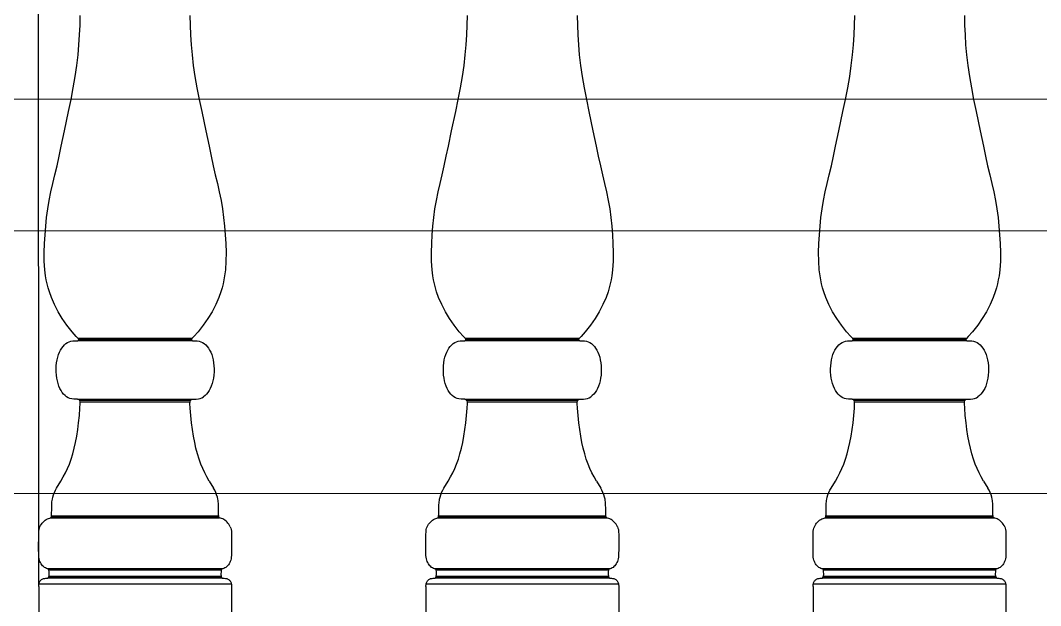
# Model space of a CAD drawing. Header units: inches. Extents: x 37.8 to 126.9, y 5.9 to 51.9.
# Drawn here: x 111.828 to 112.409, y 24.718 to 25.052 of the extents above; entities that cross this region are included whole.
import ezdxf

# ---------------------------------------------------------------- set-up
doc = ezdxf.new("R2010")
doc.units = ezdxf.units.IN
doc.header["$MEASUREMENT"] = 0
doc.layers.add('LAYER1', color=8, linetype='Continuous', lineweight=9)

msp = doc.modelspace()

# ---------------------------------------------------------------- hatches: boundary and pattern name
at = {"layer": 'LAYER1', "true_color": 0xc2b093}
h = msp.add_hatch(dxfattribs=at)
h.set_pattern_fill('ANSI32', color=253, scale=0.6, angle=135)
h.set_pattern_definition([(180, (290.93332, 359.28142), (-1e-17, -0.225), []), (180, (290.85832, 359.35642), (-1e-17, -0.225), [])])
h.paths.add_polyline_path([(106.05653, 37.34228), (106.05653, 37.54228), (106.05653, 37.59228), (106.05653, 37.99228), (106.05653, 38.04228), (106.05653, 38.44228), (106.05653, 38.49228), (106.05653, 38.84228), (107.05653, 38.84228), (107.05653, 38.49228), (107.05653, 38.44228), (107.05653, 38.04228), (107.05653, 37.99228), (107.05653, 37.59228), (107.05653, 37.54228), (107.05653, 37.34228)], flags=16)
h.paths.add_polyline_path([(107.99803, 37.34228), (107.99803, 37.54228), (107.99803, 37.59228), (107.99803, 37.99228), (107.99803, 38.04228), (107.99803, 38.44228), (107.99803, 38.49228), (107.99803, 38.84228), (108.99803, 38.84228), (108.99803, 38.49228), (108.99803, 38.44228), (108.99803, 38.04228), (108.99803, 37.99228), (108.99803, 37.59228), (108.99803, 37.54228), (108.99803, 37.34228)], flags=16)
h.paths.add_polyline_path([(116.59064, 26.14228), (116.59064, 26.94228), (117.19803, 26.94228), (117.19803, 26.14228)])
h.paths.add_polyline_path([(117.39803, 37.34228), (109.19803, 37.34228), (109.19803, 40.69228), (109.19803, 40.99228), (104.09803, 40.99228), (104.09803, 37.34228), (102.15807, 37.34228), (102.15807, 20.54228), (107.51799, 20.54228), (107.51799, 22.74228), (108.71799, 22.74228), (108.71799, 20.54228), (108.91799, 20.54228), (108.91799, 22.74228), (112.11799, 22.74228), (112.11799, 20.54228), (117.39803, 20.54228)])

# ---------------------------------------------------------------- linework, layer by layer
for p, q in [((111.83805, 24.75774), (111.83803, 25.24626)), ((111.86162, 25.04885), (111.86176, 25.05437)), ((111.9243, 25.05437), (111.92443, 25.04885)), ((112.08239, 25.04885), (112.08253, 25.05437)), ((112.14507, 25.05437), (112.1452, 25.04885)), ((112.30316, 25.04885), (112.3033, 25.05437)), ((112.36584, 25.05437), (112.36597, 25.04885)), ((111.8614, 25.04331), (111.86162, 25.04885)), ((111.92443, 25.04885), (111.92466, 25.04331)), ((112.08217, 25.04331), (112.08239, 25.04885)), ((112.1452, 25.04885), (112.14543, 25.04331)), ((112.30293, 25.04331), (112.30316, 25.04885)), ((112.36597, 25.04885), (112.3662, 25.04331)), ((111.86104, 25.03768), (111.8614, 25.04331)), ((111.92466, 25.04331), (111.92501, 25.03768)), ((112.08181, 25.03768), (112.08217, 25.04331)), ((112.14543, 25.04331), (112.14578, 25.03768)), ((112.30258, 25.03768), (112.30293, 25.04331)), ((112.3662, 25.04331), (112.36655, 25.03768)), ((111.86054, 25.03191), (111.86104, 25.03768)), ((111.92501, 25.03768), (111.92552, 25.03191)), ((112.08131, 25.03191), (112.08181, 25.03768)), ((112.14578, 25.03768), (112.14629, 25.03191)), ((112.30208, 25.03191), (112.30258, 25.03768)), ((112.36655, 25.03768), (112.36706, 25.03191)), ((111.85985, 25.02592), (111.86054, 25.03191)), ((111.92552, 25.03191), (111.92621, 25.02592)), ((112.08061, 25.02592), (112.08131, 25.03191)), ((112.14629, 25.03191), (112.14698, 25.02592)), ((112.30138, 25.02592), (112.30208, 25.03191)), ((112.36706, 25.03191), (112.36775, 25.02592)), ((111.85892, 25.01965), (111.85985, 25.02592)), ((111.92621, 25.02592), (111.92713, 25.01965)), ((112.07969, 25.01965), (112.08061, 25.02592)), ((112.14698, 25.02592), (112.1479, 25.01965)), ((112.30046, 25.01965), (112.30138, 25.02592)), ((112.36775, 25.02592), (112.36867, 25.01965)), ((111.85779, 25.01314), (111.85892, 25.01965)), ((111.92713, 25.01965), (111.92827, 25.01314)), ((112.07856, 25.01314), (112.07969, 25.01965)), ((112.1479, 25.01965), (112.14904, 25.01314)), ((112.29933, 25.01314), (112.30046, 25.01965)), ((112.36867, 25.01965), (112.36981, 25.01314)), ((111.8565, 25.00648), (111.85779, 25.01314)), ((111.92827, 25.01314), (111.92956, 25.00648)), ((112.07727, 25.00648), (112.07856, 25.01314)), ((112.14904, 25.01314), (112.15033, 25.00648)), ((112.29804, 25.00648), (112.29933, 25.01314)), ((112.36981, 25.01314), (112.3711, 25.00648)), ((111.85507, 24.99956), (111.8565, 25.00648)), ((111.92956, 25.00648), (111.93099, 24.99956)), ((112.07584, 24.99956), (112.07727, 25.00648)), ((112.15033, 25.00648), (112.15176, 24.99956)), ((112.29661, 24.99956), (112.29804, 25.00648)), ((112.3711, 25.00648), (112.37253, 24.99956)), ((111.85274, 24.98865), (111.85507, 24.99956)), ((111.93099, 24.99956), (111.93332, 24.98865)), ((112.07351, 24.98865), (112.07584, 24.99956)), ((112.15176, 24.99956), (112.15409, 24.98865)), ((112.29428, 24.98865), (112.29661, 24.99956)), ((112.37253, 24.99956), (112.37486, 24.98865)), ((111.85088, 24.97987), (111.85274, 24.98865)), ((111.93332, 24.98865), (111.93517, 24.97987)), ((112.07165, 24.97987), (112.07351, 24.98865)), ((112.15409, 24.98865), (112.15594, 24.97987)), ((112.29242, 24.97987), (112.29428, 24.98865)), ((112.37486, 24.98865), (112.37671, 24.97987)), ((111.84969, 24.97412), (111.85088, 24.97987)), ((111.93517, 24.97987), (111.93637, 24.97412)), ((112.07046, 24.97412), (112.07165, 24.97987)), ((112.15594, 24.97987), (112.15714, 24.97412)), ((112.29122, 24.97412), (112.29242, 24.97987)), ((112.37671, 24.97987), (112.37791, 24.97412)), ((111.8485, 24.96869), (111.84969, 24.97412)), ((111.93637, 24.97412), (111.93756, 24.96869)), ((112.06927, 24.96869), (112.07046, 24.97412)), ((112.15714, 24.97412), (112.15833, 24.96869)), ((112.29004, 24.96869), (112.29122, 24.97412)), ((112.37791, 24.97412), (112.37909, 24.96869)), ((111.8473, 24.96352), (111.8485, 24.96869)), ((111.93756, 24.96869), (111.93876, 24.96352)), ((112.06807, 24.96352), (112.06927, 24.96869)), ((112.15833, 24.96869), (112.15953, 24.96352)), ((112.28884, 24.96352), (112.29004, 24.96869)), ((112.37909, 24.96869), (112.3803, 24.96352)), ((111.84612, 24.95853), (111.8473, 24.96352)), ((111.93876, 24.96352), (111.93994, 24.95853)), ((112.06689, 24.95853), (112.06807, 24.96352)), ((112.15953, 24.96352), (112.1607, 24.95853)), ((112.28766, 24.95853), (112.28884, 24.96352)), ((112.3803, 24.96352), (112.38147, 24.95853)), ((111.84402, 24.94887), (111.84501, 24.95367)), ((111.84501, 24.95367), (111.84612, 24.95853)), ((111.93994, 24.95853), (111.94104, 24.95367)), ((111.94104, 24.95367), (111.94204, 24.94887)), ((112.06479, 24.94887), (112.06578, 24.95367)), ((112.06578, 24.95367), (112.06689, 24.95853)), ((112.1607, 24.95853), (112.16181, 24.95367)), ((112.16181, 24.95367), (112.16281, 24.94887)), ((112.28556, 24.94887), (112.28655, 24.95367)), ((112.28655, 24.95367), (112.28766, 24.95853)), ((112.38147, 24.95853), (112.38258, 24.95367)), ((112.38258, 24.95367), (112.38358, 24.94887)), ((111.84318, 24.94407), (111.84402, 24.94887)), ((111.94204, 24.94887), (111.94288, 24.94407)), ((112.06395, 24.94407), (112.06479, 24.94887)), ((112.16281, 24.94887), (112.16364, 24.94407)), ((112.28472, 24.94407), (112.28556, 24.94887)), ((112.38358, 24.94887), (112.38441, 24.94407)), ((111.84254, 24.9392), (111.84318, 24.94407)), ((111.94288, 24.94407), (111.94352, 24.9392)), ((112.06331, 24.9392), (112.06395, 24.94407)), ((112.16364, 24.94407), (112.16429, 24.9392)), ((112.28408, 24.9392), (112.28472, 24.94407)), ((112.38441, 24.94407), (112.38505, 24.9392)), ((111.84206, 24.93425), (111.84254, 24.9392)), ((111.94352, 24.9392), (111.944, 24.93425)), ((112.06283, 24.93425), (112.06331, 24.9392)), ((112.16429, 24.9392), (112.16477, 24.93425)), ((112.28359, 24.93425), (112.28408, 24.9392)), ((112.38505, 24.9392), (112.38554, 24.93425)), ((111.84166, 24.92922), (111.84206, 24.93425)), ((111.944, 24.93425), (111.9444, 24.92922)), ((112.06243, 24.92922), (112.06283, 24.93425)), ((112.16477, 24.93425), (112.16517, 24.92922)), ((112.2832, 24.92922), (112.28359, 24.93425)), ((112.38554, 24.93425), (112.38594, 24.92922)), ((111.84136, 24.92418), (111.84166, 24.92922)), ((111.9444, 24.92922), (111.9447, 24.92418)), ((112.06212, 24.92418), (112.06243, 24.92922)), ((112.16517, 24.92922), (112.16547, 24.92418)), ((112.28289, 24.92418), (112.2832, 24.92922)), ((112.38594, 24.92922), (112.38624, 24.92418)), ((111.8412, 24.91915), (111.84136, 24.92418)), ((111.84125, 24.91419), (111.8412, 24.91915)), ((111.9447, 24.92418), (111.94486, 24.91915)), ((111.94486, 24.91915), (111.94481, 24.91419)), ((112.06197, 24.91915), (112.06212, 24.92418)), ((112.06202, 24.91419), (112.06197, 24.91915)), ((112.16547, 24.92418), (112.16563, 24.91915)), ((112.16563, 24.91915), (112.16558, 24.91419)), ((112.28274, 24.91915), (112.28289, 24.92418)), ((112.28279, 24.91419), (112.28274, 24.91915)), ((112.38624, 24.92418), (112.3864, 24.91915)), ((112.3864, 24.91915), (112.38635, 24.91419)), ((111.84156, 24.90932), (111.84125, 24.91419)), ((111.94481, 24.91419), (111.9445, 24.90932)), ((112.06233, 24.90932), (112.06202, 24.91419)), ((112.16558, 24.91419), (112.16527, 24.90932)), ((112.2831, 24.90932), (112.28279, 24.91419)), ((112.38635, 24.91419), (112.38604, 24.90932)), ((111.84199, 24.90576), (111.84156, 24.90932)), ((111.9445, 24.90932), (111.94407, 24.90576)), ((112.06276, 24.90576), (112.06233, 24.90932)), ((112.16527, 24.90932), (112.16484, 24.90576)), ((112.28353, 24.90576), (112.2831, 24.90932)), ((112.38604, 24.90932), (112.38561, 24.90576)), ((111.84239, 24.90345), (111.84199, 24.90576)), ((111.84289, 24.90117), (111.84239, 24.90345)), ((111.84347, 24.89895), (111.84289, 24.90117)), ((111.94317, 24.90117), (111.94259, 24.89895)), ((111.94367, 24.90345), (111.94317, 24.90117)), ((111.94407, 24.90576), (111.94367, 24.90345)), ((112.06316, 24.90345), (112.06276, 24.90576)), ((112.06365, 24.90117), (112.06316, 24.90345)), ((112.06424, 24.89895), (112.06365, 24.90117)), ((112.16394, 24.90117), (112.16336, 24.89895)), ((112.16444, 24.90345), (112.16394, 24.90117)), ((112.16484, 24.90576), (112.16444, 24.90345)), ((112.28393, 24.90345), (112.28353, 24.90576)), ((112.28442, 24.90117), (112.28393, 24.90345)), ((112.28501, 24.89895), (112.28442, 24.90117)), ((112.38471, 24.90117), (112.38413, 24.89895)), ((112.3852, 24.90345), (112.38471, 24.90117)), ((112.38561, 24.90576), (112.3852, 24.90345)), ((111.84414, 24.89676), (111.84347, 24.89895)), ((111.84529, 24.89355), (111.84414, 24.89676)), ((111.94192, 24.89676), (111.94077, 24.89355)), ((111.94259, 24.89895), (111.94192, 24.89676)), ((112.06491, 24.89676), (112.06424, 24.89895)), ((112.06606, 24.89355), (112.06491, 24.89676)), ((112.16269, 24.89676), (112.16154, 24.89355)), ((112.16336, 24.89895), (112.16269, 24.89676)), ((112.28568, 24.89676), (112.28501, 24.89895)), ((112.28683, 24.89355), (112.28568, 24.89676)), ((112.38346, 24.89676), (112.38231, 24.89355)), ((112.38413, 24.89895), (112.38346, 24.89676)), ((111.84708, 24.88937), (111.84529, 24.89355)), ((111.94077, 24.89355), (111.93898, 24.88937)), ((112.06785, 24.88937), (112.06606, 24.89355)), ((112.16154, 24.89355), (112.15975, 24.88937)), ((112.28862, 24.88937), (112.28683, 24.89355)), ((112.38231, 24.89355), (112.38052, 24.88937)), ((111.84916, 24.88531), (111.84708, 24.88937)), ((111.85152, 24.88138), (111.84916, 24.88531)), ((111.9369, 24.88531), (111.93454, 24.88138)), ((111.93898, 24.88937), (111.9369, 24.88531)), ((112.06993, 24.88531), (112.06785, 24.88937)), ((112.07229, 24.88138), (112.06993, 24.88531)), ((112.15767, 24.88531), (112.1553, 24.88138)), ((112.15975, 24.88937), (112.15767, 24.88531)), ((112.29069, 24.88531), (112.28862, 24.88937)), ((112.29306, 24.88138), (112.29069, 24.88531)), ((112.37844, 24.88531), (112.37607, 24.88138)), ((112.38052, 24.88937), (112.37844, 24.88531)), ((111.85418, 24.87758), (111.85152, 24.88138)), ((111.93454, 24.88138), (111.93188, 24.87758)), ((112.07495, 24.87758), (112.07229, 24.88138)), ((112.1553, 24.88138), (112.15265, 24.87758)), ((112.29572, 24.87758), (112.29306, 24.88138)), ((112.37607, 24.88138), (112.37342, 24.87758)), ((111.85712, 24.87389), (111.85418, 24.87758)), ((111.85952, 24.87121), (111.85712, 24.87389)), ((111.92893, 24.87389), (111.92653, 24.87121)), ((111.93188, 24.87758), (111.92893, 24.87389)), ((112.07789, 24.87389), (112.07495, 24.87758)), ((112.08029, 24.87121), (112.07789, 24.87389)), ((112.1497, 24.87389), (112.1473, 24.87121)), ((112.15265, 24.87758), (112.1497, 24.87389)), ((112.29866, 24.87389), (112.29572, 24.87758)), ((112.30106, 24.87121), (112.29866, 24.87389)), ((112.37047, 24.87389), (112.36807, 24.87121)), ((112.37342, 24.87758), (112.37047, 24.87389)), ((111.85195, 24.86554), (111.85276, 24.86641)), ((111.85276, 24.86641), (111.85362, 24.86714)), ((111.85362, 24.86714), (111.85453, 24.86773)), ((111.85453, 24.86773), (111.85548, 24.86818)), ((111.85548, 24.86818), (111.85647, 24.86847)), ((111.85647, 24.86847), (111.85759, 24.86864)), ((111.85759, 24.86864), (111.85906, 24.86871)), ((111.85906, 24.86871), (111.86032, 24.86875)), ((111.86062, 24.86997), (111.85952, 24.87121)), ((111.86032, 24.86875), (111.86081, 24.86896)), ((111.92574, 24.86875), (111.86032, 24.86875)), ((111.92544, 24.86997), (111.86062, 24.86997)), ((111.86091, 24.86937), (111.86062, 24.86997)), ((111.86081, 24.86896), (111.86091, 24.86937)), ((111.92525, 24.86896), (111.86081, 24.86896)), ((111.92515, 24.86937), (111.86091, 24.86937)), ((111.92544, 24.86997), (111.92515, 24.86937)), ((111.92515, 24.86937), (111.92525, 24.86896)), ((111.92525, 24.86896), (111.92574, 24.86875)), ((111.92653, 24.87121), (111.92544, 24.86997)), ((111.92574, 24.86875), (111.927, 24.86871)), ((111.927, 24.86871), (111.92847, 24.86864)), ((111.92847, 24.86864), (111.92959, 24.86847)), ((111.92959, 24.86847), (111.93058, 24.86818)), ((111.93058, 24.86818), (111.93153, 24.86773)), ((111.93153, 24.86773), (111.93244, 24.86714)), ((111.93244, 24.86714), (111.9333, 24.86641)), ((111.9333, 24.86641), (111.93411, 24.86554)), ((112.07272, 24.86554), (112.07353, 24.86641)), ((112.07353, 24.86641), (112.07439, 24.86714)), ((112.07439, 24.86714), (112.0753, 24.86773)), ((112.0753, 24.86773), (112.07625, 24.86818)), ((112.07625, 24.86818), (112.07724, 24.86847)), ((112.07724, 24.86847), (112.07836, 24.86864)), ((112.07836, 24.86864), (112.07983, 24.86871)), ((112.07983, 24.86871), (112.08109, 24.86875)), ((112.08139, 24.86997), (112.08029, 24.87121)), ((112.08109, 24.86875), (112.08158, 24.86896)), ((112.14651, 24.86875), (112.08109, 24.86875)), ((112.14621, 24.86997), (112.08139, 24.86997)), ((112.08168, 24.86937), (112.08139, 24.86997)), ((112.08158, 24.86896), (112.08168, 24.86937)), ((112.14602, 24.86896), (112.08158, 24.86896)), ((112.14592, 24.86937), (112.08168, 24.86937)), ((112.14621, 24.86997), (112.14592, 24.86937)), ((112.14592, 24.86937), (112.14602, 24.86896)), ((112.14602, 24.86896), (112.14651, 24.86875)), ((112.1473, 24.87121), (112.14621, 24.86997)), ((112.14651, 24.86875), (112.14777, 24.86871)), ((112.14777, 24.86871), (112.14924, 24.86864)), ((112.14924, 24.86864), (112.15036, 24.86847)), ((112.15036, 24.86847), (112.15135, 24.86818)), ((112.15135, 24.86818), (112.1523, 24.86773)), ((112.1523, 24.86773), (112.15321, 24.86714)), ((112.15321, 24.86714), (112.15407, 24.86641)), ((112.15407, 24.86641), (112.15488, 24.86554)), ((112.29349, 24.86554), (112.2943, 24.86641)), ((112.2943, 24.86641), (112.29516, 24.86714)), ((112.29516, 24.86714), (112.29607, 24.86773)), ((112.29607, 24.86773), (112.29702, 24.86818)), ((112.29702, 24.86818), (112.29801, 24.86847)), ((112.29801, 24.86847), (112.29913, 24.86864)), ((112.29913, 24.86864), (112.3006, 24.86871)), ((112.3006, 24.86871), (112.30186, 24.86875)), ((112.30216, 24.86997), (112.30106, 24.87121)), ((112.30186, 24.86875), (112.30235, 24.86896)), ((112.36728, 24.86875), (112.30186, 24.86875)), ((112.36698, 24.86997), (112.30216, 24.86997)), ((112.30245, 24.86937), (112.30216, 24.86997)), ((112.30235, 24.86896), (112.30245, 24.86937)), ((112.36679, 24.86896), (112.30235, 24.86896)), ((112.36669, 24.86937), (112.30245, 24.86937)), ((112.36698, 24.86997), (112.36669, 24.86937)), ((112.36669, 24.86937), (112.36679, 24.86896)), ((112.36679, 24.86896), (112.36728, 24.86875)), ((112.36807, 24.87121), (112.36698, 24.86997)), ((112.36728, 24.86875), (112.36854, 24.86871)), ((112.36854, 24.86871), (112.37001, 24.86864)), ((112.37001, 24.86864), (112.37113, 24.86847)), ((112.37113, 24.86847), (112.37212, 24.86818)), ((112.37212, 24.86818), (112.37307, 24.86773)), ((112.37307, 24.86773), (112.37398, 24.86714)), ((112.37398, 24.86714), (112.37484, 24.86641)), ((112.37484, 24.86641), (112.37564, 24.86554)), ((111.84892, 24.85941), (111.84937, 24.86086)), ((111.84937, 24.86086), (111.84991, 24.8622)), ((111.84991, 24.8622), (111.85052, 24.86343)), ((111.85052, 24.86343), (111.85121, 24.86455)), ((111.85121, 24.86455), (111.85195, 24.86554)), ((111.93411, 24.86554), (111.93485, 24.86455)), ((111.93485, 24.86455), (111.93554, 24.86343)), ((111.93554, 24.86343), (111.93615, 24.8622)), ((111.93615, 24.8622), (111.93669, 24.86086)), ((111.93669, 24.86086), (111.93714, 24.85941)), ((112.06969, 24.85941), (112.07014, 24.86086)), ((112.07014, 24.86086), (112.07068, 24.8622)), ((112.07068, 24.8622), (112.07129, 24.86343)), ((112.07129, 24.86343), (112.07198, 24.86455)), ((112.07198, 24.86455), (112.07272, 24.86554)), ((112.15488, 24.86554), (112.15562, 24.86455)), ((112.15562, 24.86455), (112.1563, 24.86343)), ((112.1563, 24.86343), (112.15692, 24.8622)), ((112.15692, 24.8622), (112.15745, 24.86086)), ((112.15745, 24.86086), (112.15791, 24.85941)), ((112.29046, 24.85941), (112.29091, 24.86086)), ((112.29091, 24.86086), (112.29145, 24.8622)), ((112.29145, 24.8622), (112.29206, 24.86343)), ((112.29206, 24.86343), (112.29274, 24.86455)), ((112.29274, 24.86455), (112.29349, 24.86554)), ((112.37564, 24.86554), (112.37639, 24.86455)), ((112.37639, 24.86455), (112.37707, 24.86343)), ((112.37707, 24.86343), (112.37769, 24.8622)), ((112.37769, 24.8622), (112.37822, 24.86086)), ((112.37822, 24.86086), (112.37868, 24.85941)), ((111.84809, 24.85452), (111.84827, 24.85624)), ((111.84827, 24.85624), (111.84855, 24.85787)), ((111.84855, 24.85787), (111.84892, 24.85941)), ((111.93714, 24.85941), (111.93751, 24.85787)), ((111.93751, 24.85787), (111.93779, 24.85624)), ((111.93779, 24.85624), (111.93797, 24.85452)), ((112.06885, 24.85452), (112.06904, 24.85624)), ((112.06904, 24.85624), (112.06932, 24.85787)), ((112.06932, 24.85787), (112.06969, 24.85941)), ((112.15791, 24.85941), (112.15828, 24.85787)), ((112.15828, 24.85787), (112.15856, 24.85624)), ((112.15856, 24.85624), (112.15874, 24.85452)), ((112.28962, 24.85452), (112.28981, 24.85624)), ((112.28981, 24.85624), (112.29008, 24.85787)), ((112.29008, 24.85787), (112.29046, 24.85941)), ((112.37868, 24.85941), (112.37905, 24.85787)), ((112.37905, 24.85787), (112.37933, 24.85624)), ((112.37933, 24.85624), (112.37951, 24.85452)), ((111.848, 24.85274), (111.84809, 24.85452)), ((111.84803, 24.85097), (111.848, 24.85274)), ((111.84815, 24.8492), (111.84803, 24.85097)), ((111.84838, 24.8475), (111.84815, 24.8492)), ((111.93791, 24.8492), (111.93768, 24.8475)), ((111.93803, 24.85097), (111.93791, 24.8492)), ((111.93797, 24.85452), (111.93805, 24.85274)), ((111.93805, 24.85274), (111.93803, 24.85097)), ((112.06877, 24.85274), (112.06885, 24.85452)), ((112.0688, 24.85097), (112.06877, 24.85274)), ((112.06892, 24.8492), (112.0688, 24.85097)), ((112.06915, 24.8475), (112.06892, 24.8492)), ((112.15867, 24.8492), (112.15845, 24.8475)), ((112.1588, 24.85097), (112.15867, 24.8492)), ((112.15874, 24.85452), (112.15882, 24.85274)), ((112.15882, 24.85274), (112.1588, 24.85097)), ((112.28954, 24.85274), (112.28962, 24.85452)), ((112.28956, 24.85097), (112.28954, 24.85274)), ((112.28969, 24.8492), (112.28956, 24.85097)), ((112.28991, 24.8475), (112.28969, 24.8492)), ((112.37944, 24.8492), (112.37922, 24.8475)), ((112.37957, 24.85097), (112.37944, 24.8492)), ((112.37951, 24.85452), (112.37959, 24.85274)), ((112.37959, 24.85274), (112.37957, 24.85097)), ((111.8487, 24.84589), (111.84838, 24.8475)), ((111.8491, 24.84436), (111.8487, 24.84589)), ((111.8496, 24.84293), (111.8491, 24.84436)), ((111.85017, 24.84161), (111.8496, 24.84293)), ((111.93646, 24.84293), (111.93589, 24.84161)), ((111.93695, 24.84436), (111.93646, 24.84293)), ((111.93736, 24.84589), (111.93695, 24.84436)), ((111.93768, 24.8475), (111.93736, 24.84589)), ((112.06947, 24.84589), (112.06915, 24.8475)), ((112.06987, 24.84436), (112.06947, 24.84589)), ((112.07037, 24.84293), (112.06987, 24.84436)), ((112.07094, 24.84161), (112.07037, 24.84293)), ((112.15723, 24.84293), (112.15666, 24.84161)), ((112.15772, 24.84436), (112.15723, 24.84293)), ((112.15813, 24.84589), (112.15772, 24.84436)), ((112.15845, 24.8475), (112.15813, 24.84589)), ((112.29023, 24.84589), (112.28991, 24.8475)), ((112.29064, 24.84436), (112.29023, 24.84589)), ((112.29114, 24.84293), (112.29064, 24.84436)), ((112.29171, 24.84161), (112.29114, 24.84293)), ((112.378, 24.84293), (112.37743, 24.84161)), ((112.37849, 24.84436), (112.378, 24.84293)), ((112.3789, 24.84589), (112.37849, 24.84436)), ((112.37922, 24.8475), (112.3789, 24.84589)), ((111.85081, 24.8404), (111.85017, 24.84161)), ((111.85152, 24.8393), (111.85081, 24.8404)), ((111.85229, 24.83833), (111.85152, 24.8393)), ((111.85313, 24.83749), (111.85229, 24.83833)), ((111.85401, 24.83679), (111.85313, 24.83749)), ((111.93293, 24.83749), (111.93205, 24.83679)), ((111.93376, 24.83833), (111.93293, 24.83749)), ((111.93454, 24.8393), (111.93376, 24.83833)), ((111.93525, 24.8404), (111.93454, 24.8393)), ((111.93589, 24.84161), (111.93525, 24.8404)), ((112.07158, 24.8404), (112.07094, 24.84161)), ((112.07229, 24.8393), (112.07158, 24.8404)), ((112.07306, 24.83833), (112.07229, 24.8393)), ((112.07389, 24.83749), (112.07306, 24.83833)), ((112.07478, 24.83679), (112.07389, 24.83749)), ((112.1537, 24.83749), (112.15282, 24.83679)), ((112.15453, 24.83833), (112.1537, 24.83749)), ((112.15531, 24.8393), (112.15453, 24.83833)), ((112.15602, 24.8404), (112.15531, 24.8393)), ((112.15666, 24.84161), (112.15602, 24.8404)), ((112.29235, 24.8404), (112.29171, 24.84161)), ((112.29306, 24.8393), (112.29235, 24.8404)), ((112.29383, 24.83833), (112.29306, 24.8393)), ((112.29466, 24.83749), (112.29383, 24.83833)), ((112.29554, 24.83679), (112.29466, 24.83749)), ((112.37447, 24.83749), (112.37359, 24.83679)), ((112.3753, 24.83833), (112.37447, 24.83749)), ((112.37607, 24.8393), (112.3753, 24.83833)), ((112.37679, 24.8404), (112.37607, 24.8393)), ((112.37743, 24.84161), (112.37679, 24.8404)), ((111.85493, 24.83624), (111.85401, 24.83679)), ((111.8559, 24.83585), (111.85493, 24.83624)), ((111.85691, 24.83561), (111.8559, 24.83585)), ((111.85818, 24.83548), (111.85691, 24.83561)), ((111.85937, 24.83543), (111.85818, 24.83548)), ((111.86024, 24.83541), (111.85937, 24.83543)), ((111.86094, 24.83518), (111.86024, 24.83541)), ((111.86024, 24.83541), (111.92582, 24.83541)), ((111.86143, 24.8347), (111.86094, 24.83518)), ((111.86094, 24.83518), (111.92511, 24.83518)), ((111.92463, 24.8347), (111.86143, 24.8347)), ((111.8617, 24.83397), (111.86143, 24.8347)), ((111.86158, 24.83027), (111.86176, 24.833)), ((111.8617, 24.83397), (111.92435, 24.83397)), ((111.86176, 24.833), (111.8617, 24.83397)), ((111.9243, 24.833), (111.92435, 24.83397)), ((111.92447, 24.83027), (111.9243, 24.833)), ((111.92435, 24.83397), (111.92463, 24.8347)), ((111.92463, 24.8347), (111.92511, 24.83518)), ((111.92511, 24.83518), (111.92582, 24.83541)), ((111.92582, 24.83541), (111.92669, 24.83543)), ((111.92669, 24.83543), (111.92788, 24.83548)), ((111.92788, 24.83548), (111.92914, 24.83561)), ((111.92914, 24.83561), (111.93016, 24.83585)), ((111.93016, 24.83585), (111.93112, 24.83624)), ((111.93112, 24.83624), (111.93205, 24.83679)), ((112.0757, 24.83624), (112.07478, 24.83679)), ((112.07667, 24.83585), (112.0757, 24.83624)), ((112.07768, 24.83561), (112.07667, 24.83585)), ((112.07895, 24.83548), (112.07768, 24.83561)), ((112.08014, 24.83543), (112.07895, 24.83548)), ((112.08101, 24.83541), (112.08014, 24.83543)), ((112.08171, 24.83518), (112.08101, 24.83541)), ((112.08101, 24.83541), (112.14659, 24.83541)), ((112.0822, 24.8347), (112.08171, 24.83518)), ((112.08171, 24.83518), (112.14588, 24.83518)), ((112.14539, 24.8347), (112.0822, 24.8347)), ((112.08247, 24.83397), (112.0822, 24.8347)), ((112.08235, 24.83027), (112.08253, 24.833)), ((112.08247, 24.83397), (112.14512, 24.83397)), ((112.08253, 24.833), (112.08247, 24.83397)), ((112.14507, 24.833), (112.14512, 24.83397)), ((112.14524, 24.83027), (112.14507, 24.833)), ((112.14512, 24.83397), (112.14539, 24.8347)), ((112.14539, 24.8347), (112.14588, 24.83518)), ((112.14588, 24.83518), (112.14659, 24.83541)), ((112.14659, 24.83541), (112.14746, 24.83543)), ((112.14746, 24.83543), (112.14865, 24.83548)), ((112.14865, 24.83548), (112.14991, 24.83561)), ((112.14991, 24.83561), (112.15092, 24.83585)), ((112.15092, 24.83585), (112.15189, 24.83624)), ((112.15189, 24.83624), (112.15282, 24.83679)), ((112.29647, 24.83624), (112.29554, 24.83679)), ((112.29744, 24.83585), (112.29647, 24.83624)), ((112.29845, 24.83561), (112.29744, 24.83585)), ((112.29972, 24.83548), (112.29845, 24.83561)), ((112.3009, 24.83543), (112.29972, 24.83548)), ((112.30178, 24.83541), (112.3009, 24.83543)), ((112.30248, 24.83518), (112.30178, 24.83541)), ((112.30178, 24.83541), (112.36736, 24.83541)), ((112.30297, 24.8347), (112.30248, 24.83518)), ((112.30248, 24.83518), (112.36665, 24.83518)), ((112.36616, 24.8347), (112.30297, 24.8347)), ((112.30324, 24.83397), (112.30297, 24.8347)), ((112.30312, 24.83027), (112.30329, 24.833)), ((112.30324, 24.83397), (112.36589, 24.83397)), ((112.30329, 24.833), (112.30324, 24.83397)), ((112.36584, 24.833), (112.36589, 24.83397)), ((112.36601, 24.83027), (112.36584, 24.833)), ((112.36589, 24.83397), (112.36616, 24.8347)), ((112.36616, 24.8347), (112.36665, 24.83518)), ((112.36665, 24.83518), (112.36736, 24.83541)), ((112.36736, 24.83541), (112.36823, 24.83543)), ((112.36823, 24.83543), (112.36942, 24.83548)), ((112.36942, 24.83548), (112.37068, 24.83561)), ((112.37068, 24.83561), (112.37169, 24.83585)), ((112.37169, 24.83585), (112.37266, 24.83624)), ((112.37266, 24.83624), (112.37359, 24.83679)), ((111.86082, 24.82197), (111.86124, 24.82604)), ((111.86124, 24.82604), (111.86158, 24.83027)), ((111.92482, 24.82604), (111.92447, 24.83027)), ((111.92524, 24.82197), (111.92482, 24.82604)), ((112.08159, 24.82197), (112.08201, 24.82604)), ((112.08201, 24.82604), (112.08235, 24.83027)), ((112.14559, 24.82604), (112.14524, 24.83027)), ((112.14601, 24.82197), (112.14559, 24.82604)), ((112.30236, 24.82197), (112.30278, 24.82604)), ((112.30278, 24.82604), (112.30312, 24.83027)), ((112.36635, 24.82604), (112.36601, 24.83027)), ((112.36678, 24.82197), (112.36635, 24.82604)), ((111.86031, 24.81807), (111.86082, 24.82197)), ((111.92575, 24.81807), (111.92524, 24.82197)), ((112.08108, 24.81807), (112.08159, 24.82197)), ((112.14652, 24.81807), (112.14601, 24.82197)), ((112.30185, 24.81807), (112.30236, 24.82197)), ((112.36728, 24.81807), (112.36678, 24.82197)), ((111.85905, 24.81078), (111.85972, 24.81434)), ((111.85972, 24.81434), (111.86031, 24.81807)), ((111.92633, 24.81434), (111.92575, 24.81807)), ((111.927, 24.81078), (111.92633, 24.81434)), ((112.07982, 24.81078), (112.08049, 24.81434)), ((112.08049, 24.81434), (112.08108, 24.81807)), ((112.1471, 24.81434), (112.14652, 24.81807)), ((112.14777, 24.81078), (112.1471, 24.81434)), ((112.30059, 24.81078), (112.30126, 24.81434)), ((112.30126, 24.81434), (112.30185, 24.81807)), ((112.36787, 24.81434), (112.36728, 24.81807)), ((112.36854, 24.81078), (112.36787, 24.81434)), ((111.8583, 24.80739), (111.85905, 24.81078)), ((111.92775, 24.80739), (111.927, 24.81078)), ((112.07907, 24.80739), (112.07982, 24.81078)), ((112.14852, 24.80739), (112.14777, 24.81078)), ((112.29984, 24.80739), (112.30059, 24.81078)), ((112.36929, 24.80739), (112.36854, 24.81078)), ((111.85656, 24.80119), (111.85747, 24.80418)), ((111.85747, 24.80418), (111.8583, 24.80739)), ((111.92859, 24.80418), (111.92775, 24.80739)), ((111.9295, 24.80119), (111.92859, 24.80418)), ((112.07733, 24.80119), (112.07824, 24.80418)), ((112.07824, 24.80418), (112.07907, 24.80739)), ((112.14936, 24.80418), (112.14852, 24.80739)), ((112.15027, 24.80119), (112.14936, 24.80418)), ((112.2981, 24.80119), (112.29901, 24.80418)), ((112.29901, 24.80418), (112.29984, 24.80739)), ((112.37013, 24.80418), (112.36929, 24.80739)), ((112.37104, 24.80119), (112.37013, 24.80418)), ((111.85449, 24.79583), (111.85556, 24.79842)), ((111.85556, 24.79842), (111.85656, 24.80119)), ((111.9305, 24.79842), (111.9295, 24.80119)), ((111.93157, 24.79583), (111.9305, 24.79842)), ((112.07526, 24.79583), (112.07633, 24.79842)), ((112.07633, 24.79842), (112.07733, 24.80119)), ((112.15126, 24.79842), (112.15027, 24.80119)), ((112.15234, 24.79583), (112.15126, 24.79842)), ((112.29603, 24.79583), (112.2971, 24.79842)), ((112.2971, 24.79842), (112.2981, 24.80119)), ((112.37203, 24.79842), (112.37104, 24.80119)), ((112.37311, 24.79583), (112.37203, 24.79842)), ((111.85076, 24.78871), (111.85209, 24.79102)), ((111.85209, 24.79102), (111.85333, 24.79338)), ((111.85333, 24.79338), (111.85449, 24.79583)), ((111.93273, 24.79338), (111.93157, 24.79583)), ((111.93397, 24.79102), (111.93273, 24.79338)), ((111.9353, 24.78871), (111.93397, 24.79102)), ((112.07153, 24.78871), (112.07286, 24.79102)), ((112.07286, 24.79102), (112.0741, 24.79338)), ((112.0741, 24.79338), (112.07526, 24.79583)), ((112.1535, 24.79338), (112.15234, 24.79583)), ((112.15474, 24.79102), (112.1535, 24.79338)), ((112.15607, 24.78871), (112.15474, 24.79102)), ((112.2923, 24.78871), (112.29363, 24.79102)), ((112.29363, 24.79102), (112.29487, 24.79338)), ((112.29487, 24.79338), (112.29603, 24.79583)), ((112.37427, 24.79338), (112.37311, 24.79583)), ((112.37551, 24.79102), (112.37427, 24.79338)), ((112.37684, 24.78871), (112.37551, 24.79102)), ((111.8483, 24.7847), (111.85076, 24.78871)), ((111.9353, 24.78871), (111.93776, 24.7847)), ((112.06907, 24.7847), (112.07153, 24.78871)), ((112.15607, 24.78871), (112.15853, 24.7847)), ((112.28984, 24.7847), (112.2923, 24.78871)), ((112.37684, 24.78871), (112.3793, 24.7847)), ((111.84587, 24.77833), (111.84611, 24.77941)), ((111.84611, 24.77941), (111.84653, 24.78082)), ((111.84653, 24.78082), (111.84703, 24.78217)), ((111.84703, 24.78217), (111.84763, 24.78347)), ((111.84763, 24.78347), (111.8483, 24.7847)), ((111.93843, 24.78347), (111.93776, 24.7847)), ((111.93902, 24.78217), (111.93843, 24.78347)), ((111.93953, 24.78082), (111.93902, 24.78217)), ((111.93995, 24.77941), (111.93953, 24.78082)), ((111.94019, 24.77833), (111.93995, 24.77941)), ((112.06664, 24.77833), (112.06688, 24.77941)), ((112.06688, 24.77941), (112.0673, 24.78082)), ((112.0673, 24.78082), (112.0678, 24.78217)), ((112.0678, 24.78217), (112.0684, 24.78347)), ((112.0684, 24.78347), (112.06907, 24.7847)), ((112.1592, 24.78347), (112.15853, 24.7847)), ((112.15979, 24.78217), (112.1592, 24.78347)), ((112.1603, 24.78082), (112.15979, 24.78217)), ((112.16072, 24.77941), (112.1603, 24.78082)), ((112.16096, 24.77833), (112.16072, 24.77941)), ((112.2874, 24.77833), (112.28765, 24.77941)), ((112.28765, 24.77941), (112.28806, 24.78082)), ((112.28806, 24.78082), (112.28857, 24.78217)), ((112.28857, 24.78217), (112.28917, 24.78347)), ((112.28917, 24.78347), (112.28984, 24.7847)), ((112.37997, 24.78347), (112.3793, 24.7847)), ((112.38056, 24.78217), (112.37997, 24.78347)), ((112.38107, 24.78082), (112.38056, 24.78217)), ((112.38148, 24.77941), (112.38107, 24.78082)), ((112.38173, 24.77833), (112.38148, 24.77941)), ((111.84548, 24.77295), (111.84551, 24.77534)), ((111.84551, 24.77534), (111.84556, 24.7761)), ((111.84556, 24.7761), (111.84563, 24.77685)), ((111.84563, 24.77685), (111.84574, 24.77759)), ((111.84574, 24.77759), (111.84587, 24.77833)), ((111.94032, 24.77759), (111.94019, 24.77833)), ((111.94043, 24.77685), (111.94032, 24.77759)), ((111.9405, 24.7761), (111.94043, 24.77685)), ((111.94055, 24.77534), (111.9405, 24.7761)), ((111.94058, 24.77295), (111.94055, 24.77534)), ((112.06625, 24.77295), (112.06628, 24.77534)), ((112.06628, 24.77534), (112.06633, 24.7761)), ((112.06633, 24.7761), (112.0664, 24.77685)), ((112.0664, 24.77685), (112.0665, 24.77759)), ((112.0665, 24.77759), (112.06664, 24.77833)), ((112.16109, 24.77759), (112.16096, 24.77833)), ((112.1612, 24.77685), (112.16109, 24.77759)), ((112.16127, 24.7761), (112.1612, 24.77685)), ((112.16132, 24.77534), (112.16127, 24.7761)), ((112.16135, 24.77295), (112.16132, 24.77534)), ((112.28702, 24.77295), (112.28705, 24.77534)), ((112.28705, 24.77534), (112.28709, 24.7761)), ((112.28709, 24.7761), (112.28717, 24.77685)), ((112.28717, 24.77685), (112.28727, 24.77759)), ((112.28727, 24.77759), (112.2874, 24.77833)), ((112.38186, 24.77759), (112.38173, 24.77833)), ((112.38196, 24.77685), (112.38186, 24.77759)), ((112.38204, 24.7761), (112.38196, 24.77685)), ((112.38209, 24.77534), (112.38204, 24.7761)), ((112.38212, 24.77295), (112.38209, 24.77534)), ((111.84306, 24.76709), (111.84371, 24.76736)), ((111.84371, 24.76736), (111.84437, 24.76755)), ((111.84437, 24.76755), (111.84485, 24.76765)), ((111.84485, 24.76765), (111.84512, 24.76797)), ((111.84485, 24.76765), (111.9412, 24.76765)), ((111.84512, 24.76797), (111.84531, 24.76861)), ((111.94094, 24.76797), (111.84512, 24.76797)), ((111.84531, 24.76861), (111.84543, 24.76959)), ((111.94074, 24.76861), (111.84531, 24.76861)), ((111.84543, 24.76959), (111.84548, 24.77295)), ((111.94062, 24.76959), (111.94058, 24.77295)), ((111.94074, 24.76861), (111.94062, 24.76959)), ((111.94094, 24.76797), (111.94074, 24.76861)), ((111.9412, 24.76765), (111.94094, 24.76797)), ((111.94169, 24.76755), (111.9412, 24.76765)), ((111.94234, 24.76736), (111.94169, 24.76755)), ((111.943, 24.76709), (111.94234, 24.76736)), ((112.06383, 24.76709), (112.06448, 24.76736)), ((112.06448, 24.76736), (112.06514, 24.76755)), ((112.06514, 24.76755), (112.06562, 24.76765)), ((112.06562, 24.76765), (112.06589, 24.76797)), ((112.06562, 24.76765), (112.16197, 24.76765)), ((112.06589, 24.76797), (112.06608, 24.76861)), ((112.16171, 24.76797), (112.06589, 24.76797)), ((112.06608, 24.76861), (112.0662, 24.76959)), ((112.16151, 24.76861), (112.06608, 24.76861)), ((112.0662, 24.76959), (112.06625, 24.77295)), ((112.16139, 24.76959), (112.16135, 24.77295)), ((112.16151, 24.76861), (112.16139, 24.76959)), ((112.16171, 24.76797), (112.16151, 24.76861)), ((112.16197, 24.76765), (112.16171, 24.76797)), ((112.16246, 24.76755), (112.16197, 24.76765)), ((112.16311, 24.76736), (112.16246, 24.76755)), ((112.16377, 24.76709), (112.16311, 24.76736)), ((112.2846, 24.76709), (112.28525, 24.76736)), ((112.28525, 24.76736), (112.28591, 24.76755)), ((112.28591, 24.76755), (112.28639, 24.76765)), ((112.28639, 24.76765), (112.28666, 24.76797)), ((112.28639, 24.76765), (112.38274, 24.76765)), ((112.28666, 24.76797), (112.28685, 24.76861)), ((112.38248, 24.76797), (112.28666, 24.76797)), ((112.28685, 24.76861), (112.28697, 24.76959)), ((112.38228, 24.76861), (112.28685, 24.76861)), ((112.28697, 24.76959), (112.28702, 24.77295)), ((112.38216, 24.76959), (112.38212, 24.77295)), ((112.38228, 24.76861), (112.38216, 24.76959)), ((112.38248, 24.76797), (112.38228, 24.76861)), ((112.38274, 24.76765), (112.38248, 24.76797)), ((112.38323, 24.76755), (112.38274, 24.76765)), ((112.38388, 24.76736), (112.38323, 24.76755)), ((112.38454, 24.76709), (112.38388, 24.76736)), ((111.83826, 24.76099), (111.83848, 24.76181)), ((111.83848, 24.76181), (111.83878, 24.76259)), ((111.83878, 24.76259), (111.83914, 24.76334)), ((111.83914, 24.76334), (111.83958, 24.76404)), ((111.83958, 24.76404), (111.84006, 24.7647)), ((111.84006, 24.7647), (111.8406, 24.7653)), ((111.8406, 24.7653), (111.84117, 24.76584)), ((111.84117, 24.76584), (111.84178, 24.76633)), ((111.84178, 24.76633), (111.84241, 24.76674)), ((111.84241, 24.76674), (111.84306, 24.76709)), ((111.94365, 24.76674), (111.943, 24.76709)), ((111.94428, 24.76633), (111.94365, 24.76674)), ((111.94488, 24.76584), (111.94428, 24.76633)), ((111.94546, 24.7653), (111.94488, 24.76584)), ((111.94599, 24.7647), (111.94546, 24.7653)), ((111.94648, 24.76404), (111.94599, 24.7647)), ((111.94691, 24.76334), (111.94648, 24.76404)), ((111.94728, 24.76259), (111.94691, 24.76334)), ((111.94728, 24.76259), (111.94758, 24.76181)), ((111.94758, 24.76181), (111.9478, 24.76099)), ((112.05903, 24.76099), (112.05925, 24.76181)), ((112.05925, 24.76181), (112.05955, 24.76259)), ((112.05955, 24.76259), (112.05991, 24.76334)), ((112.05991, 24.76334), (112.06035, 24.76404)), ((112.06035, 24.76404), (112.06083, 24.7647)), ((112.06083, 24.7647), (112.06137, 24.7653)), ((112.06137, 24.7653), (112.06194, 24.76584)), ((112.06194, 24.76584), (112.06255, 24.76633)), ((112.06255, 24.76633), (112.06318, 24.76674)), ((112.06318, 24.76674), (112.06383, 24.76709)), ((112.16441, 24.76674), (112.16377, 24.76709)), ((112.16505, 24.76633), (112.16441, 24.76674)), ((112.16565, 24.76584), (112.16505, 24.76633)), ((112.16623, 24.7653), (112.16565, 24.76584)), ((112.16676, 24.7647), (112.16623, 24.7653)), ((112.16725, 24.76404), (112.16676, 24.7647)), ((112.16768, 24.76334), (112.16725, 24.76404)), ((112.16805, 24.76259), (112.16768, 24.76334)), ((112.16805, 24.76259), (112.16835, 24.76181)), ((112.16835, 24.76181), (112.16857, 24.76099)), ((112.2798, 24.76099), (112.28002, 24.76181)), ((112.28002, 24.76181), (112.28032, 24.76259)), ((112.28032, 24.76259), (112.28068, 24.76334)), ((112.28068, 24.76334), (112.28112, 24.76404)), ((112.28112, 24.76404), (112.2816, 24.7647)), ((112.2816, 24.7647), (112.28214, 24.7653)), ((112.28214, 24.7653), (112.28271, 24.76584)), ((112.28271, 24.76584), (112.28332, 24.76633)), ((112.28332, 24.76633), (112.28395, 24.76674)), ((112.28395, 24.76674), (112.2846, 24.76709)), ((112.38518, 24.76674), (112.38454, 24.76709)), ((112.38582, 24.76633), (112.38518, 24.76674)), ((112.38642, 24.76584), (112.38582, 24.76633)), ((112.387, 24.7653), (112.38642, 24.76584)), ((112.38753, 24.7647), (112.387, 24.7653)), ((112.38802, 24.76404), (112.38753, 24.7647)), ((112.38845, 24.76334), (112.38802, 24.76404)), ((112.38882, 24.76259), (112.38845, 24.76334)), ((112.38882, 24.76259), (112.38912, 24.76181)), ((112.38912, 24.76181), (112.38933, 24.76099)), ((111.83803, 24.75068), (111.83805, 24.75774)), ((111.83805, 24.75774), (111.83813, 24.76009)), ((111.83809, 24.74614), (111.83805, 24.75774)), ((111.83813, 24.76009), (111.83826, 24.76099)), ((111.9478, 24.76099), (111.94793, 24.76009)), ((111.94793, 24.76009), (111.948, 24.75774)), ((111.948, 24.75774), (111.94803, 24.75068)), ((112.0588, 24.75068), (112.05882, 24.75774)), ((112.05882, 24.75774), (112.0589, 24.76009)), ((112.0589, 24.76009), (112.05903, 24.76099)), ((112.16857, 24.76099), (112.1687, 24.76009)), ((112.1687, 24.76009), (112.16877, 24.75774)), ((112.16877, 24.75774), (112.16879, 24.75068)), ((112.27957, 24.75068), (112.27959, 24.75774)), ((112.27959, 24.75774), (112.27967, 24.76009)), ((112.27967, 24.76009), (112.2798, 24.76099)), ((112.38933, 24.76099), (112.38947, 24.76009)), ((112.38947, 24.76009), (112.38954, 24.75774)), ((112.38954, 24.75774), (112.38956, 24.75068)), ((111.83809, 24.74614), (111.83803, 24.75068)), ((111.94803, 24.75068), (111.94797, 24.74614)), ((112.05886, 24.74614), (112.0588, 24.75068)), ((112.16879, 24.75068), (112.16873, 24.74614)), ((112.27963, 24.74614), (112.27957, 24.75068)), ((112.38956, 24.75068), (112.3895, 24.74614)), ((111.83807, 24.72854), (111.83809, 24.74614)), ((111.83818, 24.74521), (111.83809, 24.74614)), ((111.83833, 24.74439), (111.83818, 24.74521)), ((111.83853, 24.7436), (111.83833, 24.74439)), ((111.94773, 24.74439), (111.94752, 24.7436)), ((111.94788, 24.74521), (111.94773, 24.74439)), ((111.94797, 24.74614), (111.94788, 24.74521)), ((112.05895, 24.74521), (112.05886, 24.74614)), ((112.0591, 24.74439), (112.05895, 24.74521)), ((112.0593, 24.7436), (112.0591, 24.74439)), ((112.1685, 24.74439), (112.16829, 24.7436)), ((112.16865, 24.74521), (112.1685, 24.74439)), ((112.16873, 24.74614), (112.16865, 24.74521)), ((112.27972, 24.74521), (112.27963, 24.74614)), ((112.27987, 24.74439), (112.27972, 24.74521)), ((112.28007, 24.7436), (112.27987, 24.74439)), ((112.38927, 24.74439), (112.38906, 24.7436)), ((112.38942, 24.74521), (112.38927, 24.74439)), ((112.3895, 24.74614), (112.38942, 24.74521)), ((111.83879, 24.74286), (111.83853, 24.7436)), ((111.83911, 24.74215), (111.83879, 24.74286)), ((111.83946, 24.74149), (111.83911, 24.74215)), ((111.83987, 24.74089), (111.83946, 24.74149)), ((111.84031, 24.74034), (111.83987, 24.74089)), ((111.84079, 24.73985), (111.84031, 24.74034)), ((111.8413, 24.73943), (111.84079, 24.73985)), ((111.84185, 24.73908), (111.8413, 24.73943)), ((111.84242, 24.7388), (111.84185, 24.73908)), ((111.84301, 24.73861), (111.84242, 24.7388)), ((111.84347, 24.73851), (111.84301, 24.73861)), ((111.94259, 24.73851), (111.84347, 24.73851)), ((111.84373, 24.73829), (111.84347, 24.73851)), ((111.94233, 24.73829), (111.84373, 24.73829)), ((111.84392, 24.73783), (111.84373, 24.73829)), ((111.94233, 24.73829), (111.94214, 24.73783)), ((111.94259, 24.73851), (111.94233, 24.73829)), ((111.94305, 24.73861), (111.94259, 24.73851)), ((111.94364, 24.7388), (111.94305, 24.73861)), ((111.94421, 24.73908), (111.94364, 24.7388)), ((111.94475, 24.73943), (111.94421, 24.73908)), ((111.94527, 24.73985), (111.94475, 24.73943)), ((111.94575, 24.74034), (111.94527, 24.73985)), ((111.94619, 24.74089), (111.94575, 24.74034)), ((111.94659, 24.74149), (111.94619, 24.74089)), ((111.94695, 24.74215), (111.94659, 24.74149)), ((111.94726, 24.74286), (111.94695, 24.74215)), ((111.94752, 24.7436), (111.94726, 24.74286)), ((112.05956, 24.74286), (112.0593, 24.7436)), ((112.05987, 24.74215), (112.05956, 24.74286)), ((112.06023, 24.74149), (112.05987, 24.74215)), ((112.06064, 24.74089), (112.06023, 24.74149)), ((112.06108, 24.74034), (112.06064, 24.74089)), ((112.06156, 24.73985), (112.06108, 24.74034)), ((112.06207, 24.73943), (112.06156, 24.73985)), ((112.06262, 24.73908), (112.06207, 24.73943)), ((112.06319, 24.7388), (112.06262, 24.73908)), ((112.06378, 24.73861), (112.06319, 24.7388)), ((112.06424, 24.73851), (112.06378, 24.73861)), ((112.16336, 24.73851), (112.06424, 24.73851)), ((112.0645, 24.73829), (112.06424, 24.73851)), ((112.1631, 24.73829), (112.0645, 24.73829)), ((112.06469, 24.73783), (112.0645, 24.73829)), ((112.1631, 24.73829), (112.16291, 24.73783)), ((112.16336, 24.73851), (112.1631, 24.73829)), ((112.16382, 24.73861), (112.16336, 24.73851)), ((112.16441, 24.7388), (112.16382, 24.73861)), ((112.16498, 24.73908), (112.16441, 24.7388)), ((112.16552, 24.73943), (112.16498, 24.73908)), ((112.16604, 24.73985), (112.16552, 24.73943)), ((112.16652, 24.74034), (112.16604, 24.73985)), ((112.16696, 24.74089), (112.16652, 24.74034)), ((112.16736, 24.74149), (112.16696, 24.74089)), ((112.16772, 24.74215), (112.16736, 24.74149)), ((112.16803, 24.74286), (112.16772, 24.74215)), ((112.16829, 24.7436), (112.16803, 24.74286)), ((112.28033, 24.74286), (112.28007, 24.7436)), ((112.28064, 24.74215), (112.28033, 24.74286)), ((112.281, 24.74149), (112.28064, 24.74215)), ((112.28141, 24.74089), (112.281, 24.74149)), ((112.28185, 24.74034), (112.28141, 24.74089)), ((112.28233, 24.73985), (112.28185, 24.74034)), ((112.28284, 24.73943), (112.28233, 24.73985)), ((112.28339, 24.73908), (112.28284, 24.73943)), ((112.28396, 24.7388), (112.28339, 24.73908)), ((112.28455, 24.73861), (112.28396, 24.7388)), ((112.28501, 24.73851), (112.28455, 24.73861)), ((112.38413, 24.73851), (112.28501, 24.73851)), ((112.28527, 24.73829), (112.28501, 24.73851)), ((112.38387, 24.73829), (112.28527, 24.73829)), ((112.28546, 24.73783), (112.28527, 24.73829)), ((112.38387, 24.73829), (112.38367, 24.73783)), ((112.38413, 24.73851), (112.38387, 24.73829)), ((112.38459, 24.73861), (112.38413, 24.73851)), ((112.38518, 24.7388), (112.38459, 24.73861)), ((112.38575, 24.73908), (112.38518, 24.7388)), ((112.38629, 24.73943), (112.38575, 24.73908)), ((112.38681, 24.73985), (112.38629, 24.73943)), ((112.38729, 24.74034), (112.38681, 24.73985)), ((112.38773, 24.74089), (112.38729, 24.74034)), ((112.38813, 24.74149), (112.38773, 24.74089)), ((112.38849, 24.74215), (112.38813, 24.74149)), ((112.3888, 24.74286), (112.38849, 24.74215)), ((112.38906, 24.7436), (112.3888, 24.74286)), ((111.83945, 24.73227), (111.83975, 24.7325)), ((111.83975, 24.7325), (111.84007, 24.73271)), ((111.84007, 24.73271), (111.84041, 24.73288)), ((111.84041, 24.73288), (111.84076, 24.73301)), ((111.84076, 24.73301), (111.84114, 24.73311)), ((111.84114, 24.73311), (111.84154, 24.73316)), ((111.84154, 24.73316), (111.84218, 24.73319)), ((111.84218, 24.73319), (111.84284, 24.7332)), ((111.84284, 24.7332), (111.84332, 24.73328)), ((111.84332, 24.73328), (111.84369, 24.73361)), ((111.94274, 24.73328), (111.84332, 24.73328)), ((111.84369, 24.73361), (111.84394, 24.7342)), ((111.94237, 24.73361), (111.84369, 24.73361)), ((111.84405, 24.73711), (111.84392, 24.73783)), ((111.94214, 24.73783), (111.84392, 24.73783)), ((111.84394, 24.7342), (111.8441, 24.73558)), ((111.94212, 24.7342), (111.84394, 24.7342)), ((111.8441, 24.73558), (111.84405, 24.73711)), ((111.94201, 24.73711), (111.94196, 24.73558)), ((111.94196, 24.73558), (111.94212, 24.7342)), ((111.94214, 24.73783), (111.94201, 24.73711)), ((111.94212, 24.7342), (111.94237, 24.73361)), ((111.94237, 24.73361), (111.94274, 24.73328)), ((111.94274, 24.73328), (111.94322, 24.7332)), ((111.94322, 24.7332), (111.94388, 24.73319)), ((111.94388, 24.73319), (111.94452, 24.73316)), ((111.94452, 24.73316), (111.94492, 24.73311)), ((111.94492, 24.73311), (111.94529, 24.73301)), ((111.94529, 24.73301), (111.94565, 24.73288)), ((111.94565, 24.73288), (111.94599, 24.73271)), ((111.94599, 24.73271), (111.94631, 24.7325)), ((111.94631, 24.7325), (111.94661, 24.73227)), ((112.06022, 24.73227), (112.06052, 24.7325)), ((112.06052, 24.7325), (112.06084, 24.73271)), ((112.06084, 24.73271), (112.06118, 24.73288)), ((112.06118, 24.73288), (112.06153, 24.73301)), ((112.06153, 24.73301), (112.06191, 24.73311)), ((112.06191, 24.73311), (112.06231, 24.73316)), ((112.06231, 24.73316), (112.06295, 24.73319)), ((112.06295, 24.73319), (112.06361, 24.7332)), ((112.06361, 24.7332), (112.06409, 24.73328)), ((112.06409, 24.73328), (112.06446, 24.73361)), ((112.16351, 24.73328), (112.06409, 24.73328)), ((112.06446, 24.73361), (112.06471, 24.7342)), ((112.16314, 24.73361), (112.06446, 24.73361)), ((112.06482, 24.73711), (112.06469, 24.73783)), ((112.16291, 24.73783), (112.06469, 24.73783)), ((112.06471, 24.7342), (112.06487, 24.73558)), ((112.16289, 24.7342), (112.06471, 24.7342)), ((112.06487, 24.73558), (112.06482, 24.73711)), ((112.16278, 24.73711), (112.16272, 24.73558)), ((112.16272, 24.73558), (112.16289, 24.7342)), ((112.16291, 24.73783), (112.16278, 24.73711)), ((112.16289, 24.7342), (112.16314, 24.73361)), ((112.16314, 24.73361), (112.16351, 24.73328)), ((112.16351, 24.73328), (112.16399, 24.7332)), ((112.16399, 24.7332), (112.16465, 24.73319)), ((112.16465, 24.73319), (112.16529, 24.73316)), ((112.16529, 24.73316), (112.16569, 24.73311)), ((112.16569, 24.73311), (112.16606, 24.73301)), ((112.16606, 24.73301), (112.16642, 24.73288)), ((112.16642, 24.73288), (112.16676, 24.73271)), ((112.16676, 24.73271), (112.16708, 24.7325)), ((112.16708, 24.7325), (112.16738, 24.73227)), ((112.28099, 24.73227), (112.28128, 24.7325)), ((112.28128, 24.7325), (112.28161, 24.73271)), ((112.28161, 24.73271), (112.28195, 24.73288)), ((112.28195, 24.73288), (112.2823, 24.73301)), ((112.2823, 24.73301), (112.28267, 24.73311)), ((112.28267, 24.73311), (112.28308, 24.73316)), ((112.28308, 24.73316), (112.28371, 24.73319)), ((112.28371, 24.73319), (112.28438, 24.7332)), ((112.28438, 24.7332), (112.28486, 24.73328)), ((112.28486, 24.73328), (112.28522, 24.73361)), ((112.38428, 24.73328), (112.28486, 24.73328)), ((112.28522, 24.73361), (112.28548, 24.7342)), ((112.38391, 24.73361), (112.28522, 24.73361)), ((112.28558, 24.73711), (112.28546, 24.73783)), ((112.38367, 24.73783), (112.28546, 24.73783)), ((112.28548, 24.7342), (112.28564, 24.73558)), ((112.38366, 24.7342), (112.28548, 24.7342)), ((112.28564, 24.73558), (112.28558, 24.73711)), ((112.38355, 24.73711), (112.38349, 24.73558)), ((112.38349, 24.73558), (112.38366, 24.7342)), ((112.38367, 24.73783), (112.38355, 24.73711)), ((112.38366, 24.7342), (112.38391, 24.73361)), ((112.38391, 24.73361), (112.38428, 24.73328)), ((112.38428, 24.73328), (112.38476, 24.7332)), ((112.38476, 24.7332), (112.38542, 24.73319)), ((112.38542, 24.73319), (112.38606, 24.73316)), ((112.38606, 24.73316), (112.38646, 24.73311)), ((112.38646, 24.73311), (112.38683, 24.73301)), ((112.38683, 24.73301), (112.38719, 24.73288)), ((112.38719, 24.73288), (112.38753, 24.73271)), ((112.38753, 24.73271), (112.38785, 24.7325)), ((112.38785, 24.7325), (112.38815, 24.73227)), ((111.83807, 24.72854), (111.83803, 24.64228)), ((111.83807, 24.72854), (111.83812, 24.72989)), ((111.83812, 24.72989), (111.83822, 24.73029)), ((111.94793, 24.72989), (111.83812, 24.72989)), ((111.83822, 24.73029), (111.83834, 24.73068)), ((111.83834, 24.73068), (111.83851, 24.73104)), ((111.83851, 24.73104), (111.8387, 24.73139)), ((111.8387, 24.73139), (111.83892, 24.73171)), ((111.83892, 24.73171), (111.83917, 24.732)), ((111.83917, 24.732), (111.83945, 24.73227)), ((111.94661, 24.73227), (111.94689, 24.732)), ((111.94689, 24.732), (111.94714, 24.73171)), ((111.94714, 24.73171), (111.94736, 24.73139)), ((111.94736, 24.73139), (111.94755, 24.73104)), ((111.94755, 24.73104), (111.94771, 24.73068)), ((111.94771, 24.73068), (111.94784, 24.73029)), ((111.94784, 24.73029), (111.94793, 24.72989)), ((111.94793, 24.72989), (111.94799, 24.72854)), ((111.94799, 24.72854), (111.94803, 24.64228)), ((112.05884, 24.72854), (112.0588, 24.64228)), ((112.05884, 24.72854), (112.05889, 24.72989)), ((112.05889, 24.72989), (112.05899, 24.73029)), ((112.1687, 24.72989), (112.05889, 24.72989)), ((112.05899, 24.73029), (112.05911, 24.73068)), ((112.05911, 24.73068), (112.05927, 24.73104)), ((112.05927, 24.73104), (112.05947, 24.73139)), ((112.05947, 24.73139), (112.05969, 24.73171)), ((112.05969, 24.73171), (112.05994, 24.732)), ((112.05994, 24.732), (112.06022, 24.73227)), ((112.16738, 24.73227), (112.16766, 24.732)), ((112.16766, 24.732), (112.16791, 24.73171)), ((112.16791, 24.73171), (112.16813, 24.73139)), ((112.16813, 24.73139), (112.16832, 24.73104)), ((112.16832, 24.73104), (112.16848, 24.73068)), ((112.16848, 24.73068), (112.16861, 24.73029)), ((112.16861, 24.73029), (112.1687, 24.72989)), ((112.1687, 24.72989), (112.16876, 24.72854)), ((112.16876, 24.72854), (112.1688, 24.64228)), ((112.27961, 24.72854), (112.27957, 24.64228)), ((112.27961, 24.72854), (112.27966, 24.72989)), ((112.27966, 24.72989), (112.27975, 24.73029)), ((112.38947, 24.72989), (112.27966, 24.72989)), ((112.27975, 24.73029), (112.27988, 24.73068)), ((112.27988, 24.73068), (112.28004, 24.73104)), ((112.28004, 24.73104), (112.28024, 24.73139)), ((112.28024, 24.73139), (112.28046, 24.73171)), ((112.28046, 24.73171), (112.28071, 24.732)), ((112.28071, 24.732), (112.28099, 24.73227)), ((112.38815, 24.73227), (112.38842, 24.732)), ((112.38842, 24.732), (112.38868, 24.73171)), ((112.38868, 24.73171), (112.3889, 24.73139)), ((112.3889, 24.73139), (112.38909, 24.73104)), ((112.38909, 24.73104), (112.38925, 24.73068)), ((112.38925, 24.73068), (112.38938, 24.73029)), ((112.38938, 24.73029), (112.38947, 24.72989)), ((112.38947, 24.72989), (112.38953, 24.72854)), ((112.38953, 24.72854), (112.38957, 24.64228))]:
    msp.add_line(p, q)

doc.saveas('drawing.dxf')
